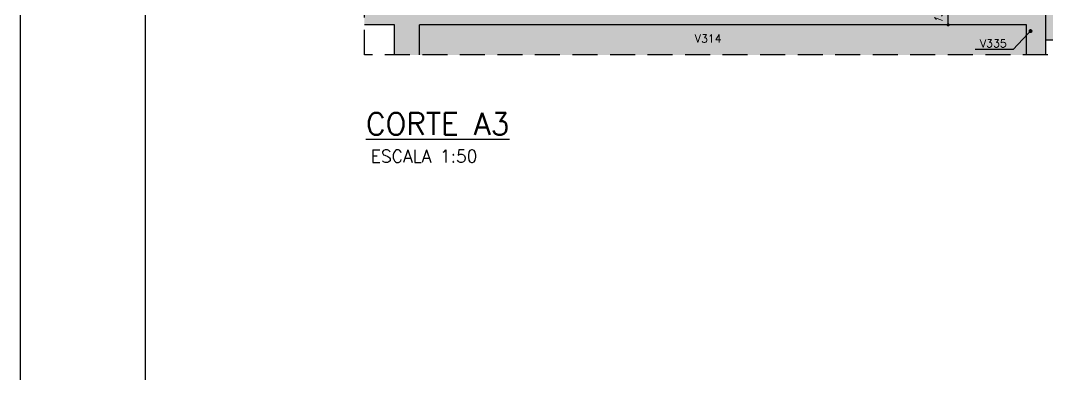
# Model space of a CAD drawing. Header units: millimetres. Extents: x 7530 to 14400, y -7174 to -2969.
# Drawn here: x 7530 to 8556, y -6139 to -5786 of the extents above; entities that cross this region are included whole.
import ezdxf
from ezdxf import colors
from ezdxf.entities.mleader import LeaderData, LeaderLine
from ezdxf.math import Vec2, Vec3

# ---------------------------------------------------------------- set-up
doc = ezdxf.new("R2010")
doc.units = ezdxf.units.MM
doc.header["$LTSCALE"] = 50
doc.header["$PDMODE"] = 3
doc.linetypes.add('DASHED', pattern=[0.75, 0.5, -0.25])
for name, color, linetype in [('AR-TEXTO_REGUA 120_1-200', 4, 'Continuous'), ('F-AUX-RED', 1, 'Continuous'), ('F-CORTE', 4, 'Continuous'), ('F-COTAS', 106, 'Continuous'), ('F-MARGEM', 1, 'Continuous'), ('F-SOLIDO', 71, 'Continuous'), ('F-TEXTO', 6, 'Continuous'), ('F-TEXTO-YELLOW', 2, 'Continuous'), ('F-VISTA', 2, 'Continuous'), ('F-VISTA SÓLIDO', 254, 'Continuous')]:
    doc.layers.add(name, color=color, linetype=linetype)
doc.styles.add('CP-TEXT-INCL', font='romans.shx', dxfattribs={"oblique": 20})
doc.styles.add('MCP', font='romans.shx')
doc.styles.add('REGUA-120-esc1_200', font='simplex.shx', dxfattribs={"height": 0.6})
doc.styles.add('ROMANS', font='romans.shx')
doc.styles.get("Standard").update_dxf_attribs({"font": 'romans.shx'})
doc.dimstyles.new('CP-COTAS-50', dxfattribs={"dimscale": 0.64, "dimtxt": 12.5, "dimasz": 5, "dimexe": 5, "dimexo": 5, "dimgap": 2.5, "dimtad": 1, "dimdec": 1, "dimdsep": 46, "dimtxsty": 'CP-TEXT-INCL', "dimblk1": 'DOT', "dimblk2": 'DOT', "dimsah": 1, "dimcen": 9, "dimclrd": 256, "dimclre": 256, "dimclrt": 256, "dimadec": 0, "dimazin": 0, "dimtfac": 1, "dimtdec": 1, "dimtmove": 2, "dimatfit": 3, "dimldrblk": 'DOT', "dimfxl": 5, "dimtolj": 1, "dimarcsym": 0})

# ---------------------------------------------------------------- blocks, each defined once
blk = doc.blocks.new('A0-1L')
at = {"layer": 'F-MARGEM', "color": 2}
blk.add_line((0, 0), (0, 84.1), dxfattribs=at)
blk.add_lwpolyline([(0, 84.1), (137.4, 84.1), (137.4, 0), (0, 0)], close=True, dxfattribs=at)
at = {"layer": 'F-MARGEM', "color": 7}
blk.add_lwpolyline([(2.5, 83.1), (136.4, 83.1), (136.4, 1), (2.5, 1)], close=True, dxfattribs=at)
blk = doc.blocks.new('_DOT')
at = {"color": 0, "linetype": 'ByBlock'}
blk.add_line((-0.5, 0), (-1, 0), dxfattribs=at)
at = {"color": 0, "linetype": 'ByBlock', "const_width": 0.5}
blk.add_lwpolyline([(-0.25, 0, 1), (0.25, 0, 1)], format="xyb", close=True, dxfattribs=at)
blk = doc.blocks.new('*D374')
at = {"layer": 'DEFPOINTS', "color": 0, "transparency": 16777216}
for p in [(8456.9, -5774.9), (8461.6, -5774.9), (8461.6, -5789.9)]:
    blk.add_point(p, dxfattribs=at)
at = {"layer": 'F-COTAS', "lineweight": -2, "transparency": 16777216}
for p, q in [((8458.4, -5774.9), (8453.7, -5774.9)), ((8456.9, -5786.7), (8456.9, -5778.1)), ((8458.4, -5789.9), (8453.7, -5789.9))]:
    blk.add_line(p, q, dxfattribs=at)
at = {"layer": 'F-COTAS', "lineweight": -2, "transparency": 16777216, "xscale": 3.2, "yscale": 3.2, "zscale": 3.2}
for p, rotation in [((8456.9, -5774.9), 90), ((8456.9, -5789.9), 270)]:
    blk.add_blockref('_DOT', p, dxfattribs=dict(at, rotation=rotation))
at = {"layer": 'F-COTAS', "transparency": 16777216, "insert": (8447.3, -5782.4), "char_height": 8, "attachment_point": 5, "rotation": 90, "style": 'CP-TEXT-INCL'}
blk.add_mtext('\\A1;15', dxfattribs=at)

msp = doc.modelspace()

# ---------------------------------------------------------------- hatches: boundary and pattern name
at = {"layer": 'F-SOLIDO'}
h = msp.add_hatch(color=256, dxfattribs=at)
h.dxf.hatch_style = 1
h.paths.add_polyline_path([(8554.028, -5774.927), (7928.528, -5774.927), (7928.528, -5789.927), (8535.028, -5789.927), (8535.028, -5819.927), (8554.028, -5819.927)])
h.paths.add_polyline_path([(7928.528, -3502.927), (7903.528, -3502.927), (7903.528, -3562.927), (7873.528, -3562.927), (7873.528, -3577.927), (7903.528, -3577.927), (7903.528, -3904.927), (7873.528, -3904.927), (7873.528, -3919.927), (7903.528, -3919.927), (7903.528, -4246.927), (7873.528, -4246.927), (7873.528, -4261.927), (7903.528, -4261.927), (7903.528, -4588.927), (7873.528, -4588.927), (7873.528, -4603.927), (7903.528, -4603.927), (7903.528, -4933.925), (7873.528, -4933.925), (7873.528, -4948.925), (7903.528, -4948.925), (7903.528, -5774.927), (7873.528, -5774.927), (7873.528, -5789.927), (7903.528, -5789.927), (7903.528, -5819.927), (7928.528, -5819.927)])
at = {"layer": 'F-VISTA SÓLIDO'}
h = msp.add_hatch(color=256, dxfattribs=at)
h.dxf.hatch_style = 1
h.paths.add_polyline_path([(8535.028, -5819.927), (8535.028, -5789.927), (7928.528, -5789.927), (7928.528, -5819.927)])
h.paths.add_polyline_path([(8614.028, -5804.927), (8614.028, -5774.927), (8554.028, -5774.927), (8554.028, -5804.927)])
h.paths.add_polyline_path([(8554.028, -5632.927), (8535.028, -5632.927), (8535.028, -5774.927), (8554.028, -5774.927)])

# ---------------------------------------------------------------- linework, layer by layer
at = {"layer": 'F-AUX-RED', "color": 1, "linetype": 'DASHED'}
for p, q in [((7873.528, -5819.927), (7873.528, -3502.927)), ((8669.028, -5819.927), (7873.528, -5819.927))]:
    msp.add_line(p, q, dxfattribs=at)
at = {"layer": 'F-CORTE'}
for p, q in [((7903.528, -5789.927), (7873.528, -5789.927)), ((7903.528, -5819.927), (7903.528, -5789.927)), ((8535.028, -5789.927), (7928.528, -5789.927)), ((7928.528, -5819.927), (7928.528, -5789.927))]:
    msp.add_line(p, q, dxfattribs=at)
for points in [[(8554.028, -5774.927), (8554.028, -5819.927)], [(8535.028, -5819.927), (8535.028, -5789.927)]]:
    msp.add_lwpolyline(points, dxfattribs=at)
at = {"layer": 'F-VISTA'}
msp.add_lwpolyline([(8554.028, -5804.927), (8614.028, -5804.927)], dxfattribs=at)

# ---------------------------------------------------------------- block references
at = {"layer": 'F-MARGEM', "xscale": 50, "yscale": 50, "zscale": 50}
msp.add_blockref('A0-1L', (7530, -7173.635), dxfattribs=at)

# ---------------------------------------------------------------- texts
at = {"layer": 'AR-TEXTO_REGUA 120_1-200', "color": 2, "style": 'REGUA-120-esc1_200'}
msp.add_text('ESCALA 1:50', height=12.5, dxfattribs=at).set_placement((7879.952, -5927.248))
at = {"layer": 'F-TEXTO', "style": 'ROMANS'}
msp.add_text('%%UCORTE A3', height=21.875, dxfattribs=at).set_placement((7875.113, -5899.636))
at = {"layer": 'F-TEXTO-YELLOW'}
for s, style, p in [('V314', 'MCP', (8203.741, -5807.673)), ('V335', 'ROMANS', (8488.643, -5812.369))]:
    msp.add_text(s, height=8, dxfattribs=dict(at, style=style)).set_placement(p)

# ---------------------------------------------------------------- dimensions: what is measured, and where the dimension line sits
at = {"layer": 'F-COTAS'}
dim = msp.add_linear_dim(base=(8456.945, -5774.927), p1=(8461.575, -5789.927), p2=(8461.575, -5774.927), angle=90, dimstyle='CP-COTAS-50', dxfattribs=at)
dim.commit()
dim.dimension.update_dxf_attribs({"geometry": '*D374', "text_midpoint": (8447.345, -5782.427)})

# ---------------------------------------------------------------- leaders
at = {"layer": 'F-AUX-RED'}
ml = msp.add_multileader_mtext('Standard', dxfattribs=at)
ml.set_content('', color=256)
ml.set_leader_properties()
ml.set_arrow_properties(name='DOT')
ml.build(insert=Vec2(0, 0))
ml.multileader.update_dxf_attribs({"text_right_attachment_type": 6, "dogleg_length": 0.36})
ctx = ml.context
ctx.base_point, ctx.char_height, ctx.landing_gap_size, ctx.plane_origin = Vec3(8483.687, -5814.29), 0.18, 0.09, Vec3(8533.411, -5801.539)
ctx.right_attachment, ctx.text_align_type = 6, 2
notes = []
notes.append((ctx, [(0, (1, 1, 0), (8521.96, -5814.38), (-1, 0), 38.093, [(0, [(8539.18, -5796.111)], 0, [])])]))
ctx.mtext.insert, ctx.mtext.rotation, ctx.mtext.alignment, ctx.mtext.flow_direction = Vec3(8483.777, -5814.2), 3.14159265, 3, 5
for ctx, leaders in notes:
    for number, flags, end, landing, length, lines in leaders:
        leader = LeaderData()
        leader.index, (leader.has_last_leader_line, leader.has_dogleg_vector, leader.attachment_direction) = number, flags
        leader.last_leader_point, leader.dogleg_vector, leader.dogleg_length = Vec3(end), Vec3(landing), length
        for number, points, colour, breaks in lines:
            line = LeaderLine()
            line.index, line.vertices, line.color, line.breaks = number, Vec3.list(points), colors.encode_raw_color(colour), breaks
            leader.lines.append(line)
        ctx.leaders.append(leader)

doc.saveas('drawing.dxf')
